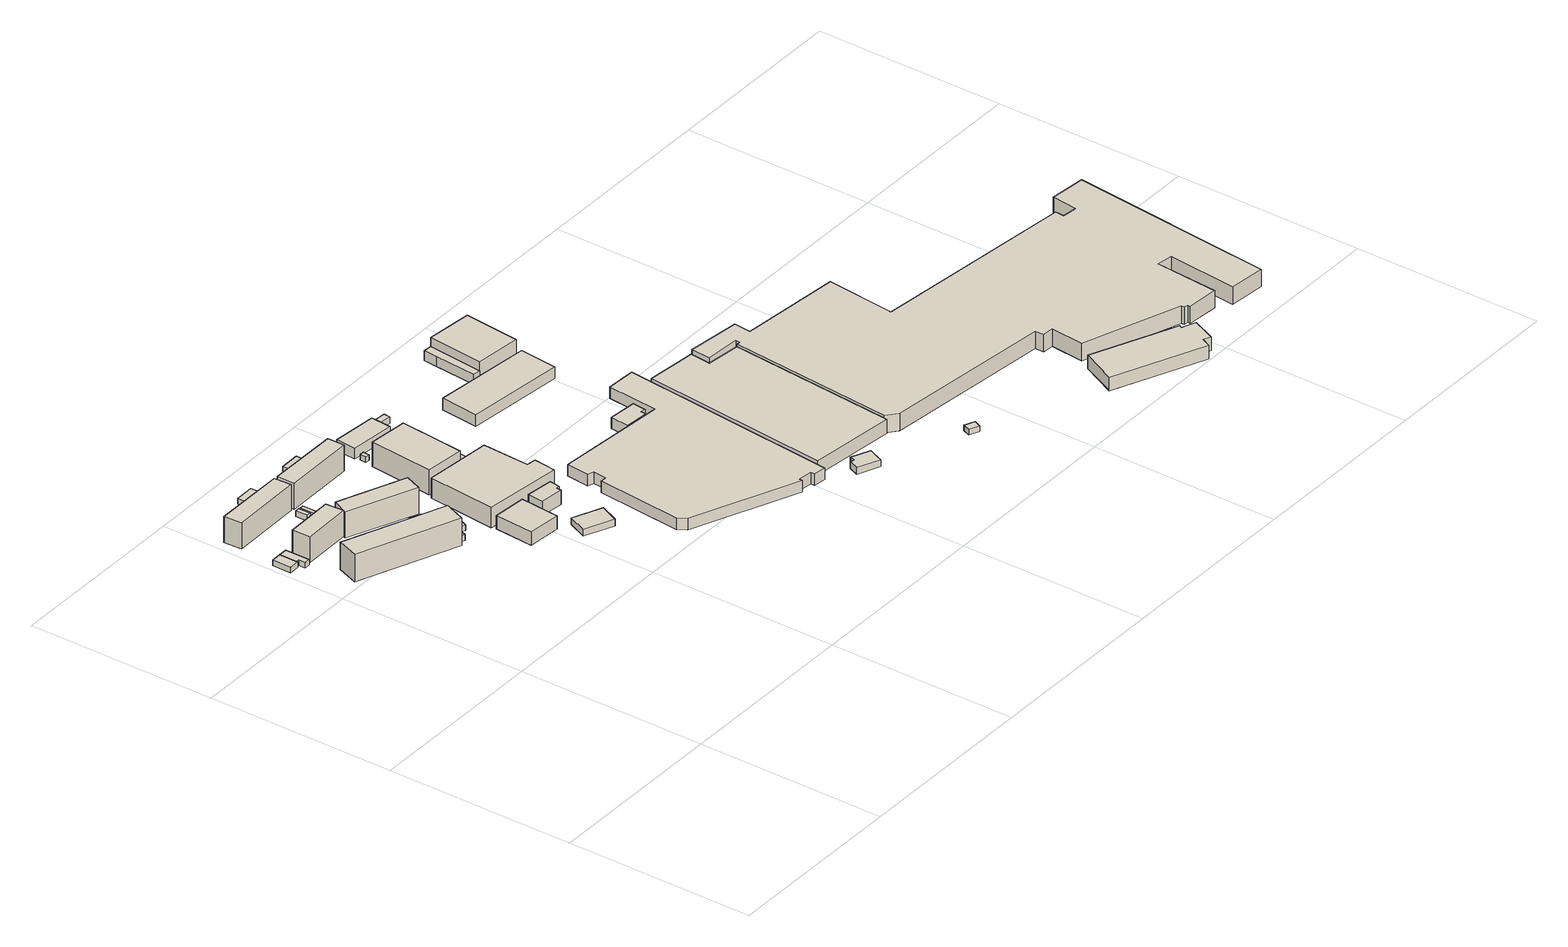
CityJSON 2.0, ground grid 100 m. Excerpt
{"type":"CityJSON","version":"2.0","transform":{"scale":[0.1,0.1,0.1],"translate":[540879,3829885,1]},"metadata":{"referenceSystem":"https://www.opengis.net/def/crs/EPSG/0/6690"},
"CityObjects":{
"building1":{"type":"Building","attributes":{"class":"3001","BuildingDetailAttribute.specifiedBuildingCoverageRate":0.6,"BuildingDetailAttribute.surveyYear":2017,"BuildingRiverFloodingRiskAttribute.description":"2","BuildingRiverFloodingRiskAttribute.adminType":"1","BuildingRiverFloodingRiskAttribute.scale":"2","BuildingRiverFloodingRiskAttribute.duration":0,"BuildingHighTideRiskAttribute.description":"1","BuildingHighTideRiskAttribute.rank":"2","BuildingHighTideRiskAttribute.depth":1.95,"BuildingIDAttribute.prefecture":"27","BuildingIDAttribute.city":"27125"},"geometry":[{"type":"Solid","lod":"1","boundaries":[[[[0,1,2,3,4]],[[3,5,6,4]],[[2,7,5,3]],[[1,8,7,2]],[[0,9,8,1]],[[4,6,9,0]],[[5,7,8,9,6]]]]}]},
"building2":{"type":"Building","attributes":{"class":"3003","BuildingDetailAttribute.specifiedBuildingCoverageRate":0.6,"BuildingDetailAttribute.surveyYear":2017,"BuildingRiverFloodingRiskAttribute.description":"2","BuildingRiverFloodingRiskAttribute.adminType":"1","BuildingRiverFloodingRiskAttribute.scale":"2","BuildingRiverFloodingRiskAttribute.duration":0,"BuildingHighTideRiskAttribute.description":"1","BuildingHighTideRiskAttribute.rank":"2","BuildingHighTideRiskAttribute.depth":2.11,"BuildingIDAttribute.prefecture":"27","BuildingIDAttribute.city":"27125"},"geometry":[{"type":"Solid","lod":"1","boundaries":[[[[10,11,12,13,0,4]],[[0,9,6,4]],[[13,14,9,0]],[[12,15,14,13]],[[11,16,15,12]],[[10,17,16,11]],[[4,6,17,10]],[[9,14,15,16,17,6]]]]}]},
"building3":{"type":"Building","attributes":{"計測周辺長":71.77,"1/2500図郭":93,"区名":"住之江区","町丁目名称":"南港東１丁目","街区番号":7,"class":"3002","usage":"412","measuredHeight":14,"storeysAboveGround":5,"BuildingDetailAttribute.buildingRoofEdgeArea":254.81,"BuildingDetailAttribute.buildingStructureType":"603","BuildingDetailAttribute.buildingStructureOrgType":"3","BuildingDetailAttribute.detailedUsage":"1130","BuildingDetailAttribute.specifiedBuildingCoverageRate":0.6,"BuildingDetailAttribute.surveyYear":2017,"BuildingRiverFloodingRiskAttribute.description":"2","BuildingRiverFloodingRiskAttribute.rank":"1","BuildingRiverFloodingRiskAttribute.depth":0.1,"BuildingRiverFloodingRiskAttribute.adminType":"1","BuildingRiverFloodingRiskAttribute.scale":"2","BuildingRiverFloodingRiskAttribute.duration":0,"BuildingHighTideRiskAttribute.description":"1","BuildingHighTideRiskAttribute.rank":"2","BuildingHighTideRiskAttribute.depth":2.08,"BuildingIDAttribute.prefecture":"27","BuildingIDAttribute.city":"27125"},"geometry":[{"type":"Solid","lod":"1","boundaries":[[[[18,19,20,21]],[[20,22,23,21]],[[19,24,22,20]],[[18,25,24,19]],[[21,23,25,18]],[[22,24,25,23]]]]}]},
"building4":{"type":"Building","attributes":{"計測周辺長":137.62,"1/2500図郭":93,"区名":"住之江区","町丁目名称":"南港東１丁目","街区番号":7,"class":"3002","usage":"412","measuredHeight":14.9,"storeysAboveGround":5,"BuildingDetailAttribute.buildingRoofEdgeArea":683.84,"BuildingDetailAttribute.buildingStructureType":"603","BuildingDetailAttribute.buildingStructureOrgType":"3","BuildingDetailAttribute.detailedUsage":"1130","BuildingDetailAttribute.specifiedBuildingCoverageRate":0.6,"BuildingDetailAttribute.surveyYear":2017,"BuildingRiverFloodingRiskAttribute.description":"2","BuildingRiverFloodingRiskAttribute.rank":"1","BuildingRiverFloodingRiskAttribute.depth":0.157,"BuildingRiverFloodingRiskAttribute.adminType":"1","BuildingRiverFloodingRiskAttribute.scale":"2","BuildingRiverFloodingRiskAttribute.duration":0,"BuildingHighTideRiskAttribute.description":"1","BuildingHighTideRiskAttribute.rank":"2","BuildingHighTideRiskAttribute.depth":2.49,"BuildingIDAttribute.prefecture":"27","BuildingIDAttribute.city":"27125"},"geometry":[{"type":"Solid","lod":"1","boundaries":[[[[26,27,28,29]],[[28,30,31,29]],[[27,32,30,28]],[[26,33,32,27]],[[29,31,33,26]],[[30,32,33,31]]]]}]},
"building5":{"type":"Building","attributes":{"計測周辺長":95.76,"1/2500図郭":93,"区名":"住之江区","町丁目名称":"南港東１丁目","街区番号":7,"class":"3002","usage":"412","measuredHeight":14,"storeysAboveGround":5,"BuildingDetailAttribute.buildingRoofEdgeArea":360.91,"BuildingDetailAttribute.buildingStructureType":"603","BuildingDetailAttribute.buildingStructureOrgType":"3","BuildingDetailAttribute.detailedUsage":"1130","BuildingDetailAttribute.specifiedBuildingCoverageRate":0.6,"BuildingDetailAttribute.surveyYear":2017,"BuildingHighTideRiskAttribute.description":"1","BuildingHighTideRiskAttribute.rank":"2","BuildingHighTideRiskAttribute.depth":2.14,"BuildingIDAttribute.prefecture":"27","BuildingIDAttribute.city":"27125"},"geometry":[{"type":"Solid","lod":"1","boundaries":[[[[34,35,36,37]],[[36,38,39,37]],[[35,40,38,36]],[[34,41,40,35]],[[37,39,41,34]],[[38,40,41,39]]]]}]},
"building6":{"type":"Building","attributes":{"class":"3001","BuildingDetailAttribute.specifiedBuildingCoverageRate":0.6,"BuildingDetailAttribute.surveyYear":2017,"BuildingRiverFloodingRiskAttribute.description":"2","BuildingRiverFloodingRiskAttribute.rank":"1","BuildingRiverFloodingRiskAttribute.depth":0,"BuildingRiverFloodingRiskAttribute.adminType":"1","BuildingRiverFloodingRiskAttribute.scale":"2","BuildingRiverFloodingRiskAttribute.duration":0,"BuildingHighTideRiskAttribute.description":"1","BuildingHighTideRiskAttribute.rank":"2","BuildingHighTideRiskAttribute.depth":2.24,"BuildingIDAttribute.prefecture":"27","BuildingIDAttribute.city":"27125"},"geometry":[{"type":"Solid","lod":"1","boundaries":[[[[42,43,44,45]],[[44,46,47,45]],[[43,48,46,44]],[[42,49,48,43]],[[45,47,49,42]],[[46,48,49,47]]]]}]},
"building7":{"type":"Building","attributes":{"class":"3003","BuildingDetailAttribute.specifiedBuildingCoverageRate":0.6,"BuildingDetailAttribute.surveyYear":2017,"BuildingRiverFloodingRiskAttribute.description":"2","BuildingRiverFloodingRiskAttribute.rank":"1","BuildingRiverFloodingRiskAttribute.depth":0,"BuildingRiverFloodingRiskAttribute.adminType":"1","BuildingRiverFloodingRiskAttribute.scale":"2","BuildingRiverFloodingRiskAttribute.duration":0,"BuildingHighTideRiskAttribute.description":"1","BuildingHighTideRiskAttribute.rank":"2","BuildingHighTideRiskAttribute.depth":2.12,"BuildingIDAttribute.prefecture":"27","BuildingIDAttribute.city":"27125"},"geometry":[{"type":"Solid","lod":"1","boundaries":[[[[50,51,52,53]],[[52,54,55,53]],[[51,56,54,52]],[[50,57,56,51]],[[53,55,57,50]],[[54,56,57,55]]]]}]},
"building8":{"type":"Building","attributes":{"計測周辺長":32.75,"1/2500図郭":93,"区名":"住之江区","町丁目名称":"南港東１丁目","街区番号":7,"class":"3003","usage":"412","storeysAboveGround":1,"BuildingDetailAttribute.buildingRoofEdgeArea":62.78,"BuildingDetailAttribute.buildingStructureType":"610","BuildingDetailAttribute.buildingStructureOrgType":"2","BuildingDetailAttribute.detailedUsage":"1130","BuildingDetailAttribute.specifiedBuildingCoverageRate":0.6,"BuildingDetailAttribute.surveyYear":2017,"BuildingHighTideRiskAttribute.description":"1","BuildingHighTideRiskAttribute.rank":"2","BuildingHighTideRiskAttribute.depth":2.08,"BuildingIDAttribute.prefecture":"27","BuildingIDAttribute.city":"27125"},"geometry":[{"type":"Solid","lod":"1","boundaries":[[[[58,59,60,61]],[[60,62,63,61]],[[59,64,62,60]],[[58,65,64,59]],[[61,63,65,58]],[[62,64,65,63]]]]}]},
"building9":{"type":"Building","attributes":{"計測周辺長":17.88,"1/2500図郭":93,"区名":"住之江区","町丁目名称":"南港東１丁目","街区番号":7,"class":"3001","usage":"431","storeysAboveGround":1,"BuildingDetailAttribute.buildingRoofEdgeArea":13.97,"BuildingDetailAttribute.buildingStructureType":"610","BuildingDetailAttribute.buildingStructureOrgType":"2","BuildingDetailAttribute.detailedUsage":"1740","BuildingDetailAttribute.specifiedBuildingCoverageRate":0.6,"BuildingDetailAttribute.surveyYear":2017,"BuildingRiverFloodingRiskAttribute.description":"2","BuildingRiverFloodingRiskAttribute.rank":"2","BuildingRiverFloodingRiskAttribute.depth":0.538,"BuildingRiverFloodingRiskAttribute.adminType":"1","BuildingRiverFloodingRiskAttribute.scale":"2","BuildingRiverFloodingRiskAttribute.duration":2.28,"BuildingHighTideRiskAttribute.description":"1","BuildingHighTideRiskAttribute.rank":"2","BuildingHighTideRiskAttribute.depth":2.89,"BuildingIDAttribute.prefecture":"27","BuildingIDAttribute.city":"27125"},"geometry":[{"type":"Solid","lod":"1","boundaries":[[[[66,67,68,69]],[[68,70,71,69]],[[67,72,70,68]],[[66,73,72,67]],[[69,71,73,66]],[[70,72,73,71]]]]}]},
"building10":{"type":"Building","attributes":{"計測周辺長":95.53,"1/2500図郭":93,"区名":"住之江区","町丁目名称":"南港東１丁目","街区番号":7,"class":"3002","usage":"412","measuredHeight":14.2,"storeysAboveGround":5,"BuildingDetailAttribute.buildingRoofEdgeArea":360.75,"BuildingDetailAttribute.buildingStructureType":"603","BuildingDetailAttribute.buildingStructureOrgType":"3","BuildingDetailAttribute.detailedUsage":"1130","BuildingDetailAttribute.specifiedBuildingCoverageRate":0.6,"BuildingDetailAttribute.surveyYear":2017,"BuildingRiverFloodingRiskAttribute.description":"2","BuildingRiverFloodingRiskAttribute.rank":"1","BuildingRiverFloodingRiskAttribute.depth":0.047,"BuildingRiverFloodingRiskAttribute.adminType":"1","BuildingRiverFloodingRiskAttribute.scale":"2","BuildingRiverFloodingRiskAttribute.duration":0,"BuildingHighTideRiskAttribute.description":"1","BuildingHighTideRiskAttribute.rank":"2","BuildingHighTideRiskAttribute.depth":2.53,"BuildingIDAttribute.prefecture":"27","BuildingIDAttribute.city":"27125"},"geometry":[{"type":"Solid","lod":"1","boundaries":[[[[74,75,76,77]],[[76,78,79,77]],[[75,80,78,76]],[[74,81,80,75]],[[77,79,81,74]],[[78,80,81,79]]]]}]},
"building11":{"type":"Building","attributes":{"計測周辺長":18.6,"1/2500図郭":93,"区名":"住之江区","町丁目名称":"南港東１丁目","街区番号":7,"class":"3001","usage":"412","storeysAboveGround":1,"BuildingDetailAttribute.buildingRoofEdgeArea":19.12,"BuildingDetailAttribute.buildingStructureType":"603","BuildingDetailAttribute.buildingStructureOrgType":"3","BuildingDetailAttribute.detailedUsage":"1130","BuildingDetailAttribute.specifiedBuildingCoverageRate":0.6,"BuildingDetailAttribute.surveyYear":2017,"BuildingRiverFloodingRiskAttribute.description":"2","BuildingRiverFloodingRiskAttribute.rank":"1","BuildingRiverFloodingRiskAttribute.depth":0.138,"BuildingRiverFloodingRiskAttribute.adminType":"1","BuildingRiverFloodingRiskAttribute.scale":"2","BuildingRiverFloodingRiskAttribute.duration":2.28,"BuildingHighTideRiskAttribute.description":"1","BuildingHighTideRiskAttribute.rank":"2","BuildingHighTideRiskAttribute.depth":2.52,"BuildingIDAttribute.prefecture":"27","BuildingIDAttribute.city":"27125"},"geometry":[{"type":"Solid","lod":"1","boundaries":[[[[82,83,84,85]],[[84,86,87,85]],[[83,88,86,84]],[[82,89,88,83]],[[85,87,89,82]],[[86,88,89,87]]]]}]},
"building12":{"type":"Building","attributes":{"計測周辺長":20.31,"1/2500図郭":93,"区名":"住之江区","町丁目名称":"南港東１丁目","街区番号":7,"class":"3001","usage":"412","storeysAboveGround":1,"BuildingDetailAttribute.buildingRoofEdgeArea":23.81,"BuildingDetailAttribute.buildingStructureType":"603","BuildingDetailAttribute.buildingStructureOrgType":"3","BuildingDetailAttribute.detailedUsage":"1130","BuildingDetailAttribute.specifiedBuildingCoverageRate":0.6,"BuildingDetailAttribute.surveyYear":2017,"BuildingRiverFloodingRiskAttribute.description":"2","BuildingRiverFloodingRiskAttribute.rank":"2","BuildingRiverFloodingRiskAttribute.depth":0.538,"BuildingRiverFloodingRiskAttribute.adminType":"1","BuildingRiverFloodingRiskAttribute.scale":"2","BuildingRiverFloodingRiskAttribute.duration":2.28,"BuildingHighTideRiskAttribute.description":"1","BuildingHighTideRiskAttribute.rank":"2","BuildingHighTideRiskAttribute.depth":2.89,"BuildingIDAttribute.prefecture":"27","BuildingIDAttribute.city":"27125"},"geometry":[{"type":"Solid","lod":"1","boundaries":[[[[90,91,92,93]],[[92,94,95,93]],[[91,96,94,92]],[[90,97,96,91]],[[93,95,97,90]],[[94,96,97,95]]]]}]},
"building13":{"type":"Building","attributes":{"計測周辺長":95.5,"1/2500図郭":93,"区名":"住之江区","町丁目名称":"南港東１丁目","街区番号":7,"class":"3002","usage":"412","measuredHeight":14.1,"storeysAboveGround":5,"BuildingDetailAttribute.buildingRoofEdgeArea":356.12,"BuildingDetailAttribute.buildingStructureType":"603","BuildingDetailAttribute.buildingStructureOrgType":"3","BuildingDetailAttribute.detailedUsage":"1130","BuildingDetailAttribute.specifiedBuildingCoverageRate":0.6,"BuildingDetailAttribute.surveyYear":2017,"BuildingRiverFloodingRiskAttribute.description":"2","BuildingRiverFloodingRiskAttribute.rank":"1","BuildingRiverFloodingRiskAttribute.depth":0.036,"BuildingRiverFloodingRiskAttribute.adminType":"1","BuildingRiverFloodingRiskAttribute.scale":"2","BuildingRiverFloodingRiskAttribute.duration":0,"BuildingHighTideRiskAttribute.description":"1","BuildingHighTideRiskAttribute.rank":"2","BuildingHighTideRiskAttribute.depth":2.45,"BuildingIDAttribute.prefecture":"27","BuildingIDAttribute.city":"27125"},"geometry":[{"type":"Solid","lod":"1","boundaries":[[[[98,99,100,101]],[[100,102,103,101]],[[99,104,102,100]],[[98,105,104,99]],[[101,103,105,98]],[[102,104,105,103]]]]}]},
"building14":{"type":"Building","attributes":{"class":"3001","measuredHeight":7.1,"BuildingDetailAttribute.specifiedBuildingCoverageRate":0.6,"BuildingDetailAttribute.surveyYear":2017,"BuildingRiverFloodingRiskAttribute.description":"2","BuildingRiverFloodingRiskAttribute.rank":"1","BuildingRiverFloodingRiskAttribute.depth":0.072,"BuildingRiverFloodingRiskAttribute.adminType":"1","BuildingRiverFloodingRiskAttribute.scale":"1","BuildingRiverFloodingRiskAttribute.duration":40.22,"BuildingTsunamiRiskAttribute.description":"1","BuildingTsunamiRiskAttribute.rank":"2","BuildingTsunamiRiskAttribute.depth":0.81,"BuildingHighTideRiskAttribute.description":"1","BuildingHighTideRiskAttribute.rank":"3","BuildingHighTideRiskAttribute.depth":4.34,"BuildingIDAttribute.prefecture":"27","BuildingIDAttribute.city":"27125"},"geometry":[{"type":"Solid","lod":"1","boundaries":[[[[106,107,108,109]],[[108,110,111,109]],[[107,112,110,108]],[[106,113,112,107]],[[109,111,113,106]],[[110,112,113,111]]]]}]},
"building15":{"type":"Building","attributes":{"計測周辺長":33.75,"1/2500図郭":93,"区名":"住之江区","町丁目名称":"南港東１丁目","街区番号":7,"class":"3003","usage":"412","storeysAboveGround":1,"BuildingDetailAttribute.buildingRoofEdgeArea":67.44,"BuildingDetailAttribute.buildingStructureType":"610","BuildingDetailAttribute.buildingStructureOrgType":"2","BuildingDetailAttribute.detailedUsage":"1130","BuildingDetailAttribute.specifiedBuildingCoverageRate":0.6,"BuildingDetailAttribute.surveyYear":2017,"BuildingRiverFloodingRiskAttribute.description":"2","BuildingRiverFloodingRiskAttribute.adminType":"1","BuildingRiverFloodingRiskAttribute.scale":"2","BuildingRiverFloodingRiskAttribute.duration":0,"BuildingHighTideRiskAttribute.description":"1","BuildingHighTideRiskAttribute.rank":"2","BuildingHighTideRiskAttribute.depth":2.4,"BuildingIDAttribute.prefecture":"27","BuildingIDAttribute.city":"27125"},"geometry":[{"type":"Solid","lod":"1","boundaries":[[[[114,115,116,117]],[[116,118,119,117]],[[115,120,118,116]],[[114,121,120,115]],[[117,119,121,114]],[[118,120,121,119]]]]}]},
"building16":{"type":"Building","attributes":{"class":"3001","measuredHeight":3.7,"BuildingDetailAttribute.specifiedBuildingCoverageRate":0.6,"BuildingDetailAttribute.surveyYear":2017,"BuildingRiverFloodingRiskAttribute.description":"2","BuildingRiverFloodingRiskAttribute.rank":"1","BuildingRiverFloodingRiskAttribute.depth":0.031,"BuildingRiverFloodingRiskAttribute.adminType":"1","BuildingRiverFloodingRiskAttribute.scale":"1","BuildingRiverFloodingRiskAttribute.duration":36.52,"BuildingTsunamiRiskAttribute.description":"1","BuildingTsunamiRiskAttribute.rank":"2","BuildingTsunamiRiskAttribute.depth":0.72,"BuildingHighTideRiskAttribute.description":"1","BuildingHighTideRiskAttribute.rank":"3","BuildingHighTideRiskAttribute.depth":4.25,"BuildingIDAttribute.prefecture":"27","BuildingIDAttribute.city":"27125"},"geometry":[{"type":"Solid","lod":"1","boundaries":[[[[122,123,124,125]],[[124,126,127,125]],[[123,128,126,124]],[[122,129,128,123]],[[125,127,129,122]],[[126,128,129,127]]]]}]},
"building17":{"type":"Building","attributes":{"計測周辺長":155.7,"1/2500図郭":93,"区名":"住之江区","町丁目名称":"平林南２丁目","街区番号":12,"class":"3001","usage":"431","measuredHeight":11,"storeysAboveGround":1,"BuildingDetailAttribute.buildingRoofEdgeArea":1396.19,"BuildingDetailAttribute.buildingStructureType":"610","BuildingDetailAttribute.buildingStructureOrgType":"2","BuildingDetailAttribute.detailedUsage":"1720","BuildingDetailAttribute.specifiedBuildingCoverageRate":0.6,"BuildingDetailAttribute.surveyYear":2017,"BuildingRiverFloodingRiskAttribute.description":"2","BuildingRiverFloodingRiskAttribute.rank":"1","BuildingRiverFloodingRiskAttribute.depth":0.02,"BuildingRiverFloodingRiskAttribute.adminType":"1","BuildingRiverFloodingRiskAttribute.scale":"1","BuildingRiverFloodingRiskAttribute.duration":36.68,"BuildingTsunamiRiskAttribute.description":"1","BuildingTsunamiRiskAttribute.rank":"2","BuildingTsunamiRiskAttribute.depth":0.86,"BuildingHighTideRiskAttribute.description":"1","BuildingHighTideRiskAttribute.rank":"3","BuildingHighTideRiskAttribute.depth":4.4,"BuildingIDAttribute.prefecture":"27","BuildingIDAttribute.city":"27125"},"geometry":[{"type":"Solid","lod":"1","boundaries":[[[[130,131,132,133,134,135]],[[134,136,137,135]],[[133,138,136,134]],[[132,139,138,133]],[[131,140,139,132]],[[130,141,140,131]],[[135,137,141,130]],[[136,138,139,140,141,137]]]]}]},
"building18":{"type":"Building","attributes":{"class":"3001","measuredHeight":7.7,"BuildingDetailAttribute.specifiedBuildingCoverageRate":0.6,"BuildingDetailAttribute.surveyYear":2017,"BuildingRiverFloodingRiskAttribute.description":"2","BuildingRiverFloodingRiskAttribute.rank":"1","BuildingRiverFloodingRiskAttribute.depth":0.272,"BuildingRiverFloodingRiskAttribute.adminType":"1","BuildingRiverFloodingRiskAttribute.scale":"1","BuildingRiverFloodingRiskAttribute.duration":40.22,"BuildingTsunamiRiskAttribute.description":"1","BuildingTsunamiRiskAttribute.rank":"2","BuildingTsunamiRiskAttribute.depth":0.83,"BuildingHighTideRiskAttribute.description":"1","BuildingHighTideRiskAttribute.rank":"3","BuildingHighTideRiskAttribute.depth":4.36,"BuildingIDAttribute.prefecture":"27","BuildingIDAttribute.city":"27125"},"geometry":[{"type":"Solid","lod":"1","boundaries":[[[[142,143,144,145,146,147]],[[146,148,149,147]],[[145,150,148,146]],[[144,151,150,145]],[[143,152,151,144]],[[142,153,152,143]],[[147,149,153,142]],[[148,150,151,152,153,149]]]]}]},
"building19":{"type":"Building","attributes":{"区名":"住之江区","町丁目名称":"平林南２丁目","街区番号":12,"class":"3002","usage":"431","measuredHeight":13.3,"storeysAboveGround":2,"BuildingDetailAttribute.buildingRoofEdgeArea":884.81,"BuildingDetailAttribute.buildingStructureType":"610","BuildingDetailAttribute.buildingStructureOrgType":"2","BuildingDetailAttribute.detailedUsage":"1720","BuildingDetailAttribute.specifiedBuildingCoverageRate":0.6,"BuildingDetailAttribute.surveyYear":2017,"BuildingRiverFloodingRiskAttribute.description":"2","BuildingRiverFloodingRiskAttribute.rank":"1","BuildingRiverFloodingRiskAttribute.depth":0.099,"BuildingRiverFloodingRiskAttribute.adminType":"1","BuildingRiverFloodingRiskAttribute.scale":"1","BuildingRiverFloodingRiskAttribute.duration":44.83,"BuildingTsunamiRiskAttribute.description":"1","BuildingTsunamiRiskAttribute.rank":"2","BuildingTsunamiRiskAttribute.depth":0.77,"BuildingHighTideRiskAttribute.description":"1","BuildingHighTideRiskAttribute.rank":"3","BuildingHighTideRiskAttribute.depth":4.31,"BuildingIDAttribute.prefecture":"27","BuildingIDAttribute.city":"27125"},"geometry":[{"type":"Solid","lod":"1","boundaries":[[[[154,155,156,157]],[[156,158,159,157]],[[155,160,158,156]],[[154,161,160,155]],[[157,159,161,154]],[[158,160,161,159]]]]}]},
"building20":{"type":"Building","attributes":{"class":"3001","BuildingDetailAttribute.specifiedBuildingCoverageRate":0.6,"BuildingDetailAttribute.surveyYear":2017,"BuildingRiverFloodingRiskAttribute.description":"2","BuildingRiverFloodingRiskAttribute.rank":"2","BuildingRiverFloodingRiskAttribute.depth":1.54,"BuildingRiverFloodingRiskAttribute.adminType":"1","BuildingRiverFloodingRiskAttribute.scale":"2","BuildingRiverFloodingRiskAttribute.duration":44.83,"BuildingTsunamiRiskAttribute.description":"1","BuildingTsunamiRiskAttribute.rank":"1","BuildingTsunamiRiskAttribute.depth":0.15,"BuildingHighTideRiskAttribute.description":"1","BuildingHighTideRiskAttribute.rank":"3","BuildingHighTideRiskAttribute.depth":3.69,"BuildingIDAttribute.prefecture":"27","BuildingIDAttribute.city":"27125"},"geometry":[{"type":"Solid","lod":"1","boundaries":[[[[162,163,164,165]],[[164,166,167,165]],[[163,168,166,164]],[[162,169,168,163]],[[165,167,169,162]],[[166,168,169,167]]]]}]},
"building21":{"type":"Building","attributes":{"区名":"住之江区","町丁目名称":"平林南２丁目","街区番号":12,"class":"3003","usage":"431","measuredHeight":7.6,"storeysAboveGround":2,"BuildingDetailAttribute.buildingRoofEdgeArea":884.81,"BuildingDetailAttribute.buildingStructureType":"610","BuildingDetailAttribute.buildingStructureOrgType":"2","BuildingDetailAttribute.detailedUsage":"1720","BuildingDetailAttribute.specifiedBuildingCoverageRate":0.6,"BuildingDetailAttribute.surveyYear":2017,"BuildingRiverFloodingRiskAttribute.description":"2","BuildingRiverFloodingRiskAttribute.rank":"1","BuildingRiverFloodingRiskAttribute.depth":0.109,"BuildingRiverFloodingRiskAttribute.adminType":"1","BuildingRiverFloodingRiskAttribute.scale":"1","BuildingRiverFloodingRiskAttribute.duration":44.83,"BuildingTsunamiRiskAttribute.description":"1","BuildingTsunamiRiskAttribute.rank":"2","BuildingTsunamiRiskAttribute.depth":0.81,"BuildingHighTideRiskAttribute.description":"1","BuildingHighTideRiskAttribute.rank":"3","BuildingHighTideRiskAttribute.depth":4.35,"BuildingIDAttribute.prefecture":"27","BuildingIDAttribute.city":"27125"},"geometry":[{"type":"Solid","lod":"1","boundaries":[[[[170,171,172,173]],[[172,174,175,173]],[[171,176,174,172]],[[170,177,176,171]],[[173,175,177,170]],[[174,176,177,175]]]]}]},
"building22":{"type":"Building","attributes":{"class":"3001","BuildingDetailAttribute.specifiedBuildingCoverageRate":0.6,"BuildingDetailAttribute.surveyYear":2017,"BuildingRiverFloodingRiskAttribute.description":"2","BuildingRiverFloodingRiskAttribute.rank":"1","BuildingRiverFloodingRiskAttribute.depth":0.013,"BuildingRiverFloodingRiskAttribute.adminType":"1","BuildingRiverFloodingRiskAttribute.scale":"1","BuildingRiverFloodingRiskAttribute.duration":53.07,"BuildingTsunamiRiskAttribute.description":"1","BuildingTsunamiRiskAttribute.rank":"2","BuildingTsunamiRiskAttribute.depth":0.83,"BuildingHighTideRiskAttribute.description":"1","BuildingHighTideRiskAttribute.rank":"3","BuildingHighTideRiskAttribute.depth":4.37,"BuildingIDAttribute.prefecture":"27","BuildingIDAttribute.city":"27125"},"geometry":[{"type":"Solid","lod":"1","boundaries":[[[[178,179,180,181]],[[180,182,183,181]],[[179,184,182,180]],[[178,185,184,179]],[[181,183,185,178]],[[182,184,185,183]]]]}]},
"building23":{"type":"Building","attributes":{"計測周辺長":68.97,"1/2500図郭":93,"区名":"住之江区","町丁目名称":"平林南２丁目","街区番号":12,"class":"3001","usage":"441","measuredHeight":5.9,"storeysAboveGround":1,"BuildingDetailAttribute.buildingRoofEdgeArea":255.67,"BuildingDetailAttribute.buildingStructureType":"610","BuildingDetailAttribute.buildingStructureOrgType":"2","BuildingDetailAttribute.detailedUsage":"1510","BuildingDetailAttribute.specifiedBuildingCoverageRate":0.6,"BuildingDetailAttribute.surveyYear":2017,"BuildingRiverFloodingRiskAttribute.description":"2","BuildingRiverFloodingRiskAttribute.rank":"1","BuildingRiverFloodingRiskAttribute.depth":0.09,"BuildingRiverFloodingRiskAttribute.adminType":"1","BuildingRiverFloodingRiskAttribute.scale":"1","BuildingRiverFloodingRiskAttribute.duration":44.83,"BuildingTsunamiRiskAttribute.description":"1","BuildingTsunamiRiskAttribute.rank":"2","BuildingTsunamiRiskAttribute.depth":0.51,"BuildingHighTideRiskAttribute.description":"1","BuildingHighTideRiskAttribute.rank":"3","BuildingHighTideRiskAttribute.depth":4.05,"BuildingIDAttribute.prefecture":"27","BuildingIDAttribute.city":"27125"},"geometry":[{"type":"Solid","lod":"1","boundaries":[[[[186,187,188,189,190]],[[189,191,192,190]],[[188,193,191,189]],[[187,194,193,188]],[[186,195,194,187]],[[190,192,195,186]],[[191,193,194,195,192]]]]}]},
"building24":{"type":"Building","attributes":{"計測周辺長":23.82,"1/2500図郭":93,"区名":"住之江区","町丁目名称":"平林南２丁目","街区番号":12,"class":"3003","usage":"441","measuredHeight":3.7,"storeysAboveGround":1,"BuildingDetailAttribute.buildingRoofEdgeArea":29.36,"BuildingDetailAttribute.buildingStructureType":"610","BuildingDetailAttribute.buildingStructureOrgType":"2","BuildingDetailAttribute.detailedUsage":"1510","BuildingDetailAttribute.specifiedBuildingCoverageRate":0.6,"BuildingDetailAttribute.surveyYear":2017,"BuildingRiverFloodingRiskAttribute.description":"2","BuildingRiverFloodingRiskAttribute.rank":"1","BuildingRiverFloodingRiskAttribute.depth":0.087,"BuildingRiverFloodingRiskAttribute.adminType":"1","BuildingRiverFloodingRiskAttribute.scale":"1","BuildingRiverFloodingRiskAttribute.duration":51.68,"BuildingTsunamiRiskAttribute.description":"1","BuildingTsunamiRiskAttribute.rank":"1","BuildingTsunamiRiskAttribute.depth":0.39,"BuildingHighTideRiskAttribute.description":"1","BuildingHighTideRiskAttribute.rank":"3","BuildingHighTideRiskAttribute.depth":3.93,"BuildingIDAttribute.prefecture":"27","BuildingIDAttribute.city":"27125"},"geometry":[{"type":"Solid","lod":"1","boundaries":[[[[196,197,198,199]],[[198,200,201,199]],[[197,202,200,198]],[[196,203,202,197]],[[199,201,203,196]],[[200,202,203,201]]]]}]},
"building25":{"type":"Building","attributes":{"計測周辺長":374.22,"1/2500図郭":93,"区名":"住之江区","町丁目名称":"平林南２丁目","街区番号":11,"class":"3001","usage":"441","measuredHeight":6.2,"storeysAboveGround":1,"BuildingDetailAttribute.buildingRoofEdgeArea":6422.02,"BuildingDetailAttribute.buildingStructureType":"610","BuildingDetailAttribute.buildingStructureOrgType":"2","BuildingDetailAttribute.detailedUsage":"1520","BuildingDetailAttribute.specifiedBuildingCoverageRate":0.6,"BuildingDetailAttribute.surveyYear":2017,"BuildingRiverFloodingRiskAttribute.description":"2","BuildingRiverFloodingRiskAttribute.rank":"1","BuildingRiverFloodingRiskAttribute.depth":0.441,"BuildingRiverFloodingRiskAttribute.adminType":"1","BuildingRiverFloodingRiskAttribute.scale":"1","BuildingRiverFloodingRiskAttribute.duration":49.42,"BuildingTsunamiRiskAttribute.description":"1","BuildingTsunamiRiskAttribute.rank":"2","BuildingTsunamiRiskAttribute.depth":1.15,"BuildingHighTideRiskAttribute.description":"1","BuildingHighTideRiskAttribute.rank":"3","BuildingHighTideRiskAttribute.depth":4.67,"BuildingIDAttribute.prefecture":"27","BuildingIDAttribute.city":"27125"},"geometry":[{"type":"Solid","lod":"1","boundaries":[[[[204,205,206,207,208,209,210,211,212,213,214,215,216,217,218]],[[217,219,220,218]],[[216,221,219,217]],[[215,222,221,216]],[[214,223,222,215]],[[213,224,223,214]],[[212,225,224,213]],[[211,226,225,212]],[[210,227,226,211]],[[209,228,227,210]],[[208,229,228,209]],[[207,230,229,208]],[[206,231,230,207]],[[205,232,231,206]],[[204,233,232,205]],[[218,220,233,204]],[[219,221,222,223,224,225,226,227,228,229,230,231,232,233,220]]]]}]},
"building26":{"type":"Building","attributes":{"計測周辺長":49.43,"1/2500図郭":93,"区名":"住之江区","町丁目名称":"平林南２丁目","街区番号":11,"class":"3001","usage":"441","measuredHeight":6.1,"storeysAboveGround":1,"BuildingDetailAttribute.buildingRoofEdgeArea":139.4,"BuildingDetailAttribute.buildingStructureType":"610","BuildingDetailAttribute.buildingStructureOrgType":"2","BuildingDetailAttribute.detailedUsage":"1520","BuildingDetailAttribute.specifiedBuildingCoverageRate":0.6,"BuildingDetailAttribute.surveyYear":2017,"BuildingRiverFloodingRiskAttribute.description":"2","BuildingRiverFloodingRiskAttribute.rank":"1","BuildingRiverFloodingRiskAttribute.depth":0.292,"BuildingRiverFloodingRiskAttribute.adminType":"1","BuildingRiverFloodingRiskAttribute.scale":"1","BuildingRiverFloodingRiskAttribute.duration":44.47,"BuildingTsunamiRiskAttribute.description":"1","BuildingTsunamiRiskAttribute.rank":"2","BuildingTsunamiRiskAttribute.depth":0.72,"BuildingHighTideRiskAttribute.description":"1","BuildingHighTideRiskAttribute.rank":"3","BuildingHighTideRiskAttribute.depth":4.26,"BuildingIDAttribute.prefecture":"27","BuildingIDAttribute.city":"27125"},"geometry":[{"type":"Solid","lod":"1","boundaries":[[[[234,235,236,237,238,239]],[[238,240,241,239]],[[237,242,240,238]],[[236,243,242,237]],[[235,244,243,236]],[[234,245,244,235]],[[239,241,245,234]],[[240,242,243,244,245,241]]]]}]},
"building27":{"type":"Building","attributes":{"計測周辺長":43.01,"1/2500図郭":93,"区名":"住之江区","町丁目名称":"平林南２丁目","街区番号":11,"class":"3001","usage":"431","measuredHeight":3.7,"storeysAboveGround":1,"BuildingDetailAttribute.buildingRoofEdgeArea":105.75,"BuildingDetailAttribute.buildingStructureType":"610","BuildingDetailAttribute.buildingStructureOrgType":"2","BuildingDetailAttribute.detailedUsage":"1720","BuildingDetailAttribute.specifiedBuildingCoverageRate":0.6,"BuildingDetailAttribute.surveyYear":2017,"BuildingRiverFloodingRiskAttribute.description":"2","BuildingRiverFloodingRiskAttribute.rank":"1","BuildingRiverFloodingRiskAttribute.depth":0.444,"BuildingRiverFloodingRiskAttribute.adminType":"1","BuildingRiverFloodingRiskAttribute.scale":"1","BuildingRiverFloodingRiskAttribute.duration":41.12,"BuildingTsunamiRiskAttribute.description":"1","BuildingTsunamiRiskAttribute.rank":"2","BuildingTsunamiRiskAttribute.depth":0.62,"BuildingHighTideRiskAttribute.description":"1","BuildingHighTideRiskAttribute.rank":"3","BuildingHighTideRiskAttribute.depth":4.14,"BuildingIDAttribute.prefecture":"27","BuildingIDAttribute.city":"27125"},"geometry":[{"type":"Solid","lod":"1","boundaries":[[[[246,247,248,249,250,251]],[[250,252,253,251]],[[249,254,252,250]],[[248,255,254,249]],[[247,256,255,248]],[[246,257,256,247]],[[251,253,257,246]],[[252,254,255,256,257,253]]]]}]},
"building28":{"type":"Building","attributes":{"計測周辺長":145.93,"1/2500図郭":93,"区名":"住之江区","町丁目名称":"平林南２丁目","街区番号":11,"class":"3001","usage":"401","measuredHeight":6.3,"storeysAboveGround":2,"BuildingDetailAttribute.buildingRoofEdgeArea":1063.29,"BuildingDetailAttribute.buildingStructureType":"610","BuildingDetailAttribute.buildingStructureOrgType":"2","BuildingDetailAttribute.detailedUsage":"1310","BuildingDetailAttribute.specifiedBuildingCoverageRate":0.6,"BuildingDetailAttribute.surveyYear":2017,"BuildingRiverFloodingRiskAttribute.description":"2","BuildingRiverFloodingRiskAttribute.rank":"1","BuildingRiverFloodingRiskAttribute.depth":0.082,"BuildingRiverFloodingRiskAttribute.adminType":"1","BuildingRiverFloodingRiskAttribute.scale":"1","BuildingRiverFloodingRiskAttribute.duration":48.48,"BuildingTsunamiRiskAttribute.description":"1","BuildingTsunamiRiskAttribute.rank":"2","BuildingTsunamiRiskAttribute.depth":0.84,"BuildingHighTideRiskAttribute.description":"1","BuildingHighTideRiskAttribute.rank":"3","BuildingHighTideRiskAttribute.depth":4.37,"BuildingIDAttribute.prefecture":"27","BuildingIDAttribute.city":"27125"},"geometry":[{"type":"Solid","lod":"1","boundaries":[[[[258,259,260,261]],[[260,262,263,261]],[[259,264,262,260]],[[258,265,264,259]],[[261,263,265,258]],[[262,264,265,263]]]]}]},
"building29":{"type":"Building","attributes":{"計測周辺長":116.32,"1/2500図郭":93,"区名":"住之江区","町丁目名称":"平林南２丁目","街区番号":11,"class":"3003","usage":"441","measuredHeight":5.4,"storeysAboveGround":1,"BuildingDetailAttribute.buildingRoofEdgeArea":847.66,"BuildingDetailAttribute.buildingStructureType":"610","BuildingDetailAttribute.buildingStructureOrgType":"2","BuildingDetailAttribute.detailedUsage":"1520","BuildingDetailAttribute.specifiedBuildingCoverageRate":0.6,"BuildingDetailAttribute.surveyYear":2017,"BuildingRiverFloodingRiskAttribute.description":"2","BuildingRiverFloodingRiskAttribute.rank":"1","BuildingRiverFloodingRiskAttribute.depth":0.052,"BuildingRiverFloodingRiskAttribute.adminType":"1","BuildingRiverFloodingRiskAttribute.scale":"1","BuildingRiverFloodingRiskAttribute.duration":47.73,"BuildingTsunamiRiskAttribute.description":"1","BuildingTsunamiRiskAttribute.rank":"2","BuildingTsunamiRiskAttribute.depth":0.72,"BuildingHighTideRiskAttribute.description":"1","BuildingHighTideRiskAttribute.rank":"3","BuildingHighTideRiskAttribute.depth":4.26,"BuildingIDAttribute.prefecture":"27","BuildingIDAttribute.city":"27125"},"geometry":[{"type":"Solid","lod":"1","boundaries":[[[[266,267,268,269,270]],[[269,271,272,270]],[[268,273,271,269]],[[267,274,273,268]],[[266,275,274,267]],[[270,272,275,266]],[[271,273,274,275,272]]]]}]},
"building30":{"type":"Building","attributes":{"計測周辺長":116.32,"1/2500図郭":93,"区名":"住之江区","町丁目名称":"平林南２丁目","街区番号":11,"class":"3001","usage":"441","measuredHeight":10.4,"storeysAboveGround":1,"BuildingDetailAttribute.buildingRoofEdgeArea":847.66,"BuildingDetailAttribute.buildingStructureType":"610","BuildingDetailAttribute.buildingStructureOrgType":"2","BuildingDetailAttribute.detailedUsage":"1520","BuildingDetailAttribute.specifiedBuildingCoverageRate":0.6,"BuildingDetailAttribute.surveyYear":2017,"BuildingRiverFloodingRiskAttribute.description":"2","BuildingRiverFloodingRiskAttribute.rank":"1","BuildingRiverFloodingRiskAttribute.depth":0.052,"BuildingRiverFloodingRiskAttribute.adminType":"1","BuildingRiverFloodingRiskAttribute.scale":"1","BuildingRiverFloodingRiskAttribute.duration":47.73,"BuildingTsunamiRiskAttribute.description":"1","BuildingTsunamiRiskAttribute.rank":"2","BuildingTsunamiRiskAttribute.depth":0.93,"BuildingHighTideRiskAttribute.description":"1","BuildingHighTideRiskAttribute.rank":"3","BuildingHighTideRiskAttribute.depth":4.47,"BuildingIDAttribute.prefecture":"27","BuildingIDAttribute.city":"27125"},"geometry":[{"type":"Solid","lod":"1","boundaries":[[[[276,277,278,279]],[[278,280,281,279]],[[277,282,280,278]],[[276,283,282,277]],[[279,281,283,276]],[[280,282,283,281]]]]}]},
"building31":{"type":"Building","attributes":{"計測周辺長":292.68,"1/2500図郭":93,"区名":"住之江区","町丁目名称":"平林南２丁目","街区番号":11,"class":"3003","usage":"431","measuredHeight":7.5,"storeysAboveGround":1,"BuildingDetailAttribute.buildingRoofEdgeArea":4389.14,"BuildingDetailAttribute.buildingStructureType":"610","BuildingDetailAttribute.buildingStructureOrgType":"2","BuildingDetailAttribute.detailedUsage":"1720","BuildingDetailAttribute.specifiedBuildingCoverageRate":0.6,"BuildingDetailAttribute.surveyYear":2017,"BuildingRiverFloodingRiskAttribute.description":"2","BuildingRiverFloodingRiskAttribute.rank":"1","BuildingRiverFloodingRiskAttribute.depth":0.089,"BuildingRiverFloodingRiskAttribute.adminType":"1","BuildingRiverFloodingRiskAttribute.scale":"1","BuildingRiverFloodingRiskAttribute.duration":32.25,"BuildingTsunamiRiskAttribute.description":"1","BuildingTsunamiRiskAttribute.rank":"2","BuildingTsunamiRiskAttribute.depth":1.23,"BuildingHighTideRiskAttribute.description":"1","BuildingHighTideRiskAttribute.rank":"3","BuildingHighTideRiskAttribute.depth":4.67,"BuildingIDAttribute.prefecture":"27","BuildingIDAttribute.city":"27125"},"geometry":[{"type":"Solid","lod":"1","boundaries":[[[[284,285,286,287,288,289,290]],[[289,291,292,290]],[[288,293,291,289]],[[287,294,293,288]],[[286,295,294,287]],[[285,296,295,286]],[[284,297,296,285]],[[290,292,297,284]],[[291,293,294,295,296,297,292]]]]}]},
"building32":{"type":"Building","attributes":{"class":"3001","BuildingDetailAttribute.specifiedBuildingCoverageRate":0.6,"BuildingDetailAttribute.surveyYear":2017,"BuildingRiverFloodingRiskAttribute.description":"2","BuildingRiverFloodingRiskAttribute.rank":"2","BuildingRiverFloodingRiskAttribute.depth":0.543,"BuildingRiverFloodingRiskAttribute.adminType":"1","BuildingRiverFloodingRiskAttribute.scale":"1","BuildingRiverFloodingRiskAttribute.duration":45.08,"BuildingTsunamiRiskAttribute.description":"1","BuildingTsunamiRiskAttribute.rank":"2","BuildingTsunamiRiskAttribute.depth":0.77,"BuildingHighTideRiskAttribute.description":"1","BuildingHighTideRiskAttribute.rank":"3","BuildingHighTideRiskAttribute.depth":4.32,"BuildingIDAttribute.prefecture":"27","BuildingIDAttribute.city":"27125"},"geometry":[{"type":"Solid","lod":"1","boundaries":[[[[298,299,300,301]],[[300,302,303,301]],[[299,304,302,300]],[[298,305,304,299]],[[301,303,305,298]],[[302,304,305,303]]]]}]},
"building33":{"type":"Building","attributes":{"計測周辺長":153.29,"1/2500図郭":93,"区名":"住之江区","町丁目名称":"平林南２丁目","街区番号":11,"class":"3001","usage":"431","measuredHeight":7.2,"storeysAboveGround":1,"BuildingDetailAttribute.buildingRoofEdgeArea":1119.06,"BuildingDetailAttribute.buildingStructureType":"610","BuildingDetailAttribute.buildingStructureOrgType":"2","BuildingDetailAttribute.detailedUsage":"1720","BuildingDetailAttribute.specifiedBuildingCoverageRate":0.6,"BuildingDetailAttribute.surveyYear":2017,"BuildingRiverFloodingRiskAttribute.description":"2","BuildingRiverFloodingRiskAttribute.rank":"1","BuildingRiverFloodingRiskAttribute.depth":0.369,"BuildingRiverFloodingRiskAttribute.adminType":"1","BuildingRiverFloodingRiskAttribute.scale":"1","BuildingRiverFloodingRiskAttribute.duration":49.43,"BuildingTsunamiRiskAttribute.description":"1","BuildingTsunamiRiskAttribute.rank":"2","BuildingTsunamiRiskAttribute.depth":0.73,"BuildingHighTideRiskAttribute.description":"1","BuildingHighTideRiskAttribute.rank":"3","BuildingHighTideRiskAttribute.depth":4.36,"BuildingIDAttribute.prefecture":"27","BuildingIDAttribute.city":"27125"},"geometry":[{"type":"Solid","lod":"1","boundaries":[[[[306,307,308,309,310,311,312,313]],[[312,314,315,313]],[[311,316,314,312]],[[310,317,316,311]],[[309,318,317,310]],[[308,319,318,309]],[[307,320,319,308]],[[306,321,320,307]],[[313,315,321,306]],[[314,316,317,318,319,320,321,315]]]]}]},
"building34":{"type":"Building","attributes":{"計測周辺長":814.85,"1/2500図郭":93,"区名":"住之江区","町丁目名称":"平林南２丁目","街区番号":11,"class":"3001","usage":"431","measuredHeight":9.3,"storeysAboveGround":1,"BuildingDetailAttribute.buildingRoofEdgeArea":17753.77,"BuildingDetailAttribute.buildingStructureType":"610","BuildingDetailAttribute.buildingStructureOrgType":"2","BuildingDetailAttribute.detailedUsage":"1720","BuildingDetailAttribute.specifiedBuildingCoverageRate":0.6,"BuildingDetailAttribute.surveyYear":2017,"BuildingRiverFloodingRiskAttribute.description":"2","BuildingRiverFloodingRiskAttribute.rank":"1","BuildingRiverFloodingRiskAttribute.depth":0.149,"BuildingRiverFloodingRiskAttribute.adminType":"1","BuildingRiverFloodingRiskAttribute.scale":"1","BuildingRiverFloodingRiskAttribute.duration":40.52,"BuildingTsunamiRiskAttribute.description":"1","BuildingTsunamiRiskAttribute.rank":"2","BuildingTsunamiRiskAttribute.depth":0.77,"BuildingHighTideRiskAttribute.description":"1","BuildingHighTideRiskAttribute.rank":"3","BuildingHighTideRiskAttribute.depth":4.26,"BuildingIDAttribute.prefecture":"27","BuildingIDAttribute.city":"27125"},"geometry":[{"type":"Solid","lod":"1","boundaries":[[[[322,323,324,325,326,327,328,329,330,331,332,333,334,335,336,337,338,339,340,341,342,343,344,345,346,347,348,349,350,351]],[[350,352,353,351]],[[349,354,352,350]],[[348,355,354,349]],[[347,356,355,348]],[[346,357,356,347]],[[345,358,357,346]],[[344,359,358,345]],[[343,360,359,344]],[[342,361,360,343]],[[341,362,361,342]],[[340,363,362,341]],[[339,364,363,340]],[[338,365,364,339]],[[337,366,365,338]],[[336,367,366,337]],[[335,368,367,336]],[[334,369,368,335]],[[333,370,369,334]],[[332,371,370,333]],[[331,372,371,332]],[[330,373,372,331]],[[329,374,373,330]],[[328,375,374,329]],[[327,376,375,328]],[[326,377,376,327]],[[325,378,377,326]],[[324,379,378,325]],[[323,380,379,324]],[[322,381,380,323]],[[351,353,381,322]],[[352,354,355,356,357,358,359,360,361,362,363,364,365,366,367,368,369,370,371,372,373,374,375,376,377,378,379,380,381,353]]]]}]}
},
"vertices":[
[54,2293,31],[54,2285,31],[0,2285,31],[0,2387,31],[54,2387,31],[0,2387,61],[54,2387,61],[0,2285,61],[54,2285,61],[54,2293,61],
[100,2387,31],[101,2257,31],[70,2257,31],[70,2293,31],[70,2293,61],[70,2257,61],[101,2257,61],[100,2387,61],
[117,2362,30],[377,2367,30],[383,2270,30],[121,2265,30],[383,2270,170],[121,2265,170],[377,2367,170],[117,2362,170],
[117,2016,26],[161,2127,26],[688,1915,26],[642,1802,26],[688,1915,174],[642,1802,174],[161,2127,174],[117,2016,174],
[28,2581,30],[24,2676,30],[409,2678,30],[413,2585,30],[409,2678,170],[413,2585,170],[24,2676,170],[28,2581,170],
[383,2539,32],[407,2540,32],[409,2478,32],[385,2477,32],[409,2478,62],[385,2477,62],[407,2540,62],[383,2539,62],
[418,2426,29],[418,2540,29],[440,2540,29],[439,2426,29],[440,2540,59],[439,2426,59],[418,2540,59],[418,2426,59],
[313,2812,30],[415,2813,30],[416,2753,30],[314,2749,30],[416,2753,60],[314,2749,60],[415,2813,60],[313,2812,60],
[669,1824,24],[691,1890,24],[711,1882,24],[687,1817,24],[711,1882,54],[687,1817,54],[691,1890,54],[669,1824,54],
[383,2262,25],[420,2345,25],[774,2201,25],[737,2111,25],[774,2201,166],[737,2111,166],[420,2345,166],[383,2262,166],
[638,2072,26],[650,2100,26],[705,2076,26],[695,2046,26],[705,2076,56],[695,2046,56],[650,2100,56],[638,2072,56],
[698,1890,21],[711,1922,21],[773,1900,21],[756,1865,21],[773,1900,51],[756,1865,51],[711,1922,51],[698,1890,51],
[433,2583,26],[432,2678,26],[817,2677,26],[817,2587,26],[817,2677,167],[817,2587,167],[432,2678,167],[433,2583,167],
[846,1565,10],[863,1771,10],[1040,1756,10],[1023,1550,10],[1040,1756,81],[1023,1550,81],[863,1771,81],[846,1565,81],
[649,2740,26],[648,2805,26],[753,2806,26],[751,2741,26],[753,2806,56],[751,2741,56],[648,2805,56],[649,2740,56],
[1045,1420,10],[1089,1519,10],[1240,1452,10],[1196,1353,10],[1240,1452,47],[1196,1353,47],[1089,1519,47],[1045,1420,47],
[859,1797,7],[895,2157,7],[1250,2123,7],[1238,1873,7],[1288,1866,7],[1274,1749,7],[1288,1866,117],[1274,1749,117],[1238,1873,117],[1250,2123,117],[895,2157,117],[859,1797,117],
[1074,1671,7],[1084,1754,7],[1226,1737,7],[1219,1681,7],[1201,1683,7],[1198,1656,7],[1201,1683,84],[1198,1656,84],[1219,1681,84],[1226,1737,84],[1084,1754,84],[1074,1671,84],
[911,2180,7],[946,2523,7],[1153,2502,7],[1119,2159,7],[1153,2502,140],[1119,2159,140],[946,2523,140],[911,2180,140],
[952,2565,9],[955,2598,9],[977,2597,9],[975,2563,9],[977,2597,39],[975,2563,39],[955,2598,39],[952,2565,39],
[1153,2502,8],[1201,2497,8],[1167,2154,8],[1119,2159,8],[1167,2154,83],[1119,2159,83],[1201,2497,83],[1153,2502,83],
[1182,2153,8],[1184,2178,8],[1238,2173,8],[1236,2149,8],[1238,2173,38],[1236,2149,38],[1184,2178,38],[1182,2153,38],
[1183,2598,7],[947,2623,7],[956,2729,7],[1192,2707,7],[1189,2672,7],[1192,2707,66],[1189,2672,66],[956,2729,66],[947,2623,66],[1183,2598,66],
[1192,2707,9],[1276,2700,9],[1273,2665,9],[1189,2672,9],[1273,2665,45],[1189,2672,45],[1276,2700,45],[1192,2707,45],
[2000,829,5],[1999,851,5],[1927,858,5],[1924,843,5],[1370,1075,5],[1342,1120,5],[1385,1570,5],[1420,1568,5],[1424,1640,5],[1392,1648,5],[1406,1771,5],[2000,1721,5],[2028,1991,5],[2183,1983,5],[2065,819,5],[2183,1983,67],[2065,819,67],[2028,1991,67],[2000,1721,67],[1406,1771,67],[1392,1648,67],[1424,1640,67],[1420,1568,67],[1385,1570,67],[1342,1120,67],[1370,1075,67],[1924,843,67],[1927,858,67],[1999,851,67],[2000,829,67],
[1821,1740,8],[1830,1838,8],[1978,1825,8],[1972,1754,8],[1947,1756,8],[1944,1729,8],[1947,1756,68],[1944,1729,68],[1972,1754,68],[1978,1825,68],[1830,1838,68],[1821,1740,68],
[2179,725,9],[2201,778,9],[2221,771,9],[2231,799,9],[2329,756,9],[2294,675,9],[2329,756,46],[2294,675,46],[2231,799,46],[2221,771,46],[2201,778,46],[2179,725,46],
[1486,2343,5],[1507,2543,5],[2032,2487,5],[2011,2287,5],[2032,2487,68],[2011,2287,68],[1507,2543,68],[1486,2343,68],
[1794,2546,7],[1755,2551,7],[1774,2773,7],[1780,2845,7],[1825,2841,7],[1780,2845,61],[1825,2841,61],[1774,2773,61],[1755,2551,61],[1794,2546,61],
[2068,2815,6],[2037,2521,6],[1794,2546,6],[1825,2841,6],[1794,2546,110],[1825,2841,110],[2037,2521,110],[2068,2815,110],
[2536,833,5],[2534,818,5],[2076,868,5],[2176,1869,5],[2444,1842,5],[2432,1732,5],[2614,1712,5],[2432,1732,80],[2614,1712,80],[2444,1842,80],[2176,1869,80],[2076,868,80],[2534,818,80],[2536,833,80],
[2736,510,8],[2753,548,8],[2807,524,8],[2789,486,8],[2807,524,38],[2789,486,38],[2753,548,38],[2736,510,38],
[3403,213,7],[3491,399,7],[3930,208,7],[3923,193,7],[3996,164,7],[3939,38,7],[3902,55,7],[3877,5,7],[3902,55,79],[3877,5,79],[3939,38,79],[3996,164,79],[3923,193,79],[3930,208,79],[3491,399,79],[3403,213,79],
[2631,1710,1],[2633,1732,1],[2448,1746,1],[2457,1848,1],[2740,1816,1],[2731,1726,1],[3273,1674,1],[3273,1669,1],[3235,1308,1],[4330,1192,1],[4326,1144,1],[4403,1135,1],[4420,1270,1],[4610,1252,1],[4498,169,1],[4305,187,1],[4342,557,1],[4262,569,1],[4235,236,1],[4067,249,1],[4067,262,1],[4045,267,1],[4045,282,1],[3533,462,1],[3551,639,1],[3491,644,1],[3491,691,1],[2590,787,1],[2536,833,1],[2614,1712,1],[2536,833,94],[2614,1712,94],[2590,787,94],[3491,691,94],[3491,644,94],[3551,639,94],[3533,462,94],[4045,282,94],[4045,267,94],[4067,262,94],[4067,249,94],[4235,236,94],[4262,569,94],[4342,557,94],[4305,187,94],[4498,169,94],[4610,1252,94],[4420,1270,94],[4403,1135,94],[4326,1144,94],[4330,1192,94],[3235,1308,94],[3273,1669,94],[3273,1674,94],[2731,1726,94],[2740,1816,94],[2457,1848,94],[2448,1746,94],[2633,1732,94],[2631,1710,94]
]}
